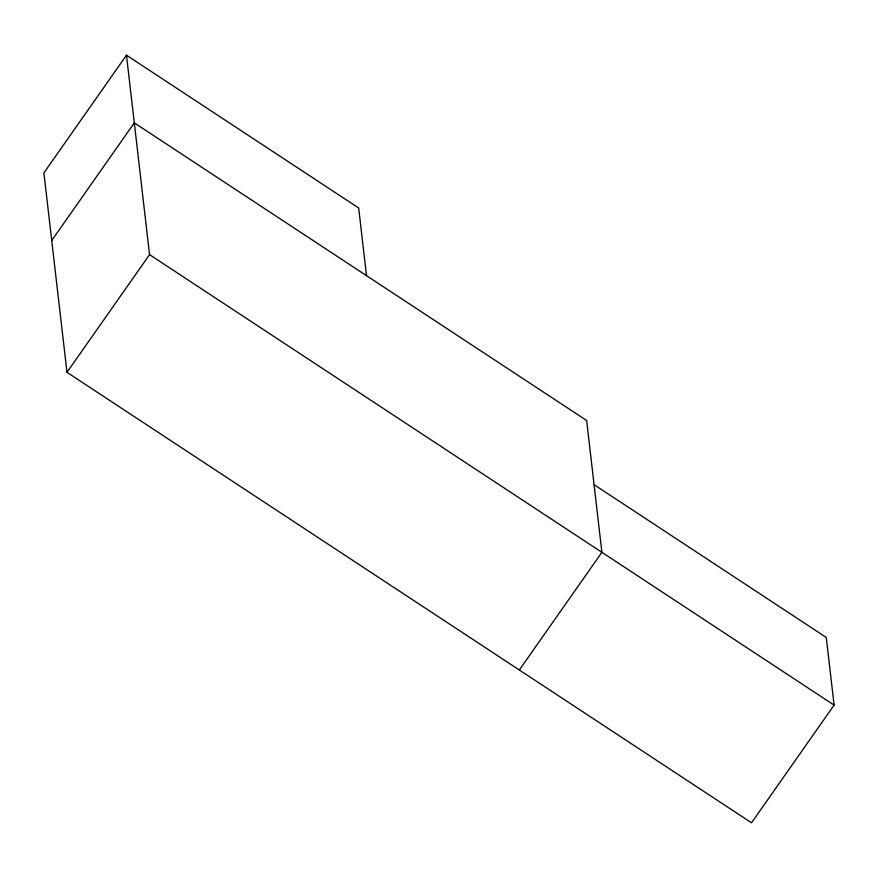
<?xml version="1.0" encoding="UTF-8"?>
<svg xmlns="http://www.w3.org/2000/svg" width="878" height="878" viewBox="0 0 878 878"><rect width="100%" height="100%" fill="white"/><g stroke="black" fill="none" stroke-linecap="round" stroke-linejoin="round"><path stroke-width="1.32" d="M366.51 275.659L358.685 207.998L126.476 55.204L43.9 172.889L66.98 372.327L751.524 822.796L834.1 705.111L826.275 637.461L594.066 484.656M51.725 240.539L134.301 122.854L586.647 420.518L601.902 552.317L519.315 670.002M66.98 372.327L149.556 254.642L126.476 55.204M149.556 254.642L834.1 705.111"/></g></svg>
